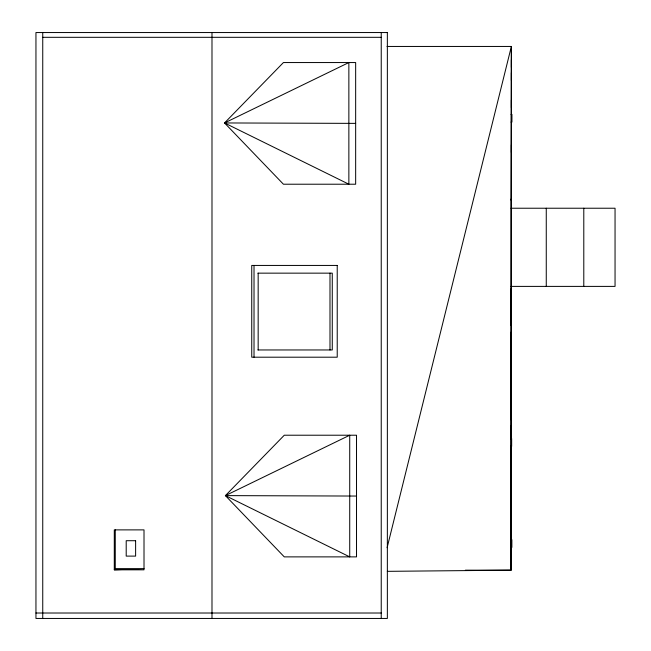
<?xml version="1.0" encoding="UTF-8"?>
<svg xmlns="http://www.w3.org/2000/svg" width="651" height="651" viewBox="0 0 651 651"><rect width="100%" height="100%" fill="white"/><g stroke="black" fill="none" stroke-linecap="round" stroke-linejoin="round"><path stroke-width="0.98" d="M387.312 571.342L510.962 570.178L511.377 46.449L387.003 46.449M387.109 547.711L511.377 46.449L511.068 200.101M115.268 568.624L114.291 569.82L144.009 569.82L144.009 529.881L114.291 529.881L114.291 569.82L144.009 568.624L115.268 568.624L115.268 529.881M224.546 122.949L283.421 62.553L355.658 62.553L355.658 184.217L283.421 184.217L224.546 122.949L348.863 62.553L348.863 184.217L224.546 122.949L355.658 123.381M225.409 495.614L284.284 435.218L356.52 435.218L356.52 556.882L284.284 556.882L225.409 495.614L349.725 435.218L349.725 556.882L225.409 495.614L356.52 496.054M42.746 37.31L381.234 37.31M511.377 59.664L511.377 67.362M511.377 72.733L511.377 80.431M511.377 99.969L511.377 107.667M511.059 114.389L511.93 114.389L511.93 122.087L511.059 122.087M511.377 144.791L511.377 152.489M511.059 208.23L615.049 208.23L615.049 286.391L511.059 286.391M257.91 273.151L332.27 273.151L332.27 349.961L257.91 349.961M510.962 296.547L511.125 288.849L510.954 570.178M510.962 324.808L511.458 324.808L511.458 332.506L510.962 332.506M510.962 343.329L510.962 351.027M510.962 382.039L510.962 389.737M510.962 418.951L511.515 418.951L511.515 426.649L510.962 426.649M510.962 438.628L511.653 438.628L511.653 446.326L510.962 446.326M510.962 459.28L510.962 466.979M510.962 479.421L510.962 487.119M510.962 499.236L510.962 506.934M510.962 539.695L511.865 539.695L511.865 547.393L510.962 547.393M465.359 570.178L511.059 570.178L511.059 546.783M35.951 613.014L381.234 613.014M583.792 208.23L583.792 286.391M546.262 208.23L546.262 286.391M511.059 199.092L511.059 325.264M511.059 332.165L511.059 419.773M511.059 425.746L511.059 439.083M511.059 446.09L511.059 539.695M381.234 32.55L381.234 618.45M329.992 273.151L329.992 349.961M258.162 273.151L258.162 349.961M254.02 265.437L254.02 357.196M211.99 32.55L211.99 618.45M42.746 32.55L42.746 618.45M387.353 32.55L35.951 32.55L35.951 618.45L387.353 618.45L387.353 32.55M337.226 265.437L251.742 265.437L251.742 357.196L337.226 357.196L337.226 265.437M135.62 540.712L126.204 540.712L126.204 556.109L135.62 556.109L135.62 540.712"/></g></svg>
